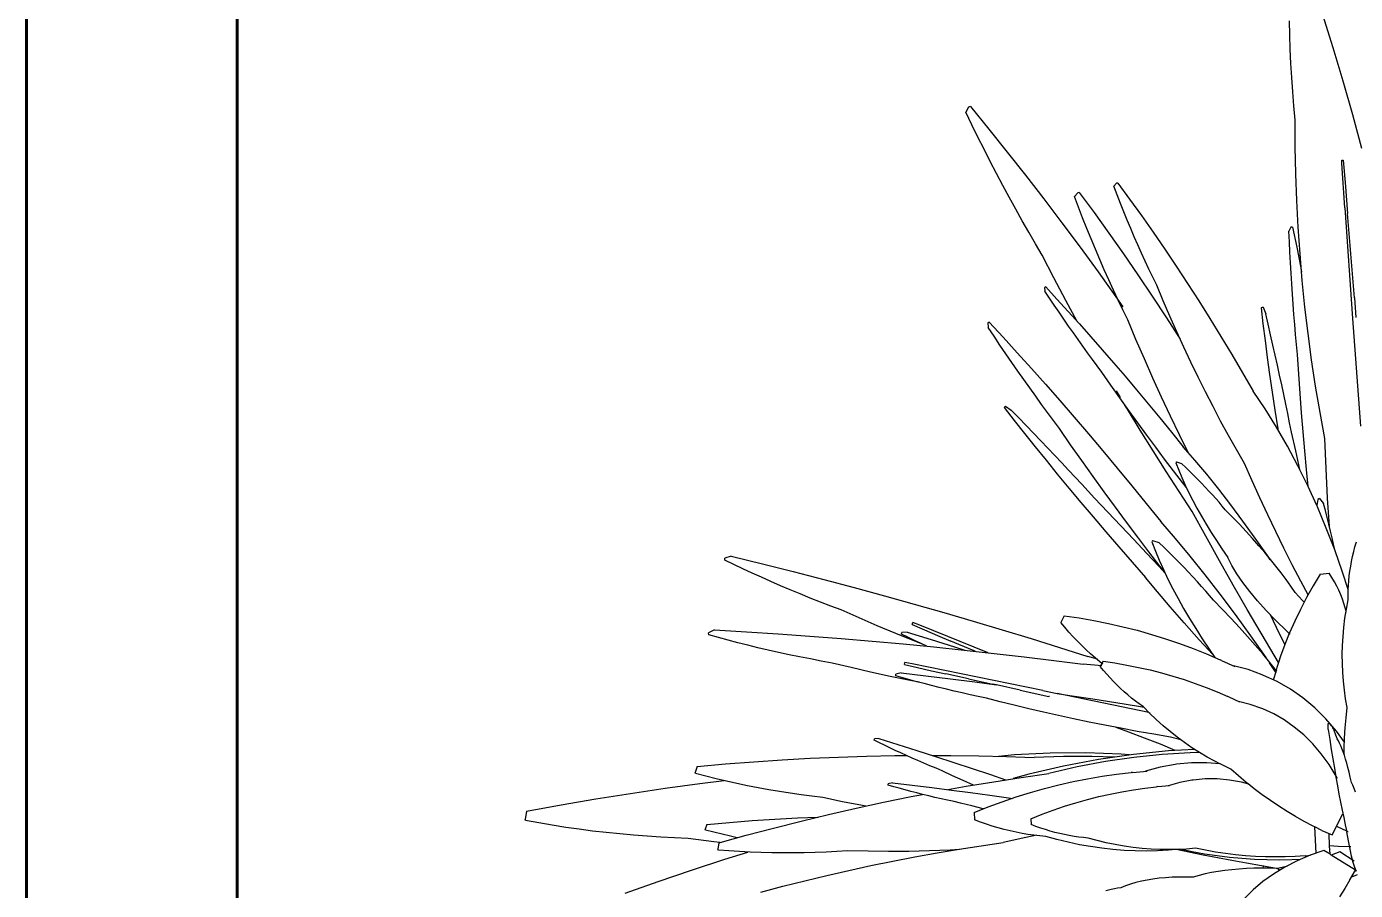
# Model space of a CAD drawing. Header units: metres. Extents: x 244.4 to 340.3, y -4.1 to 64.3.
# Drawn here: x 298.459 to 299.405, y 40.843 to 41.458 of the extents above; entities that cross this region are included whole.
import ezdxf

# ---------------------------------------------------------------- set-up
doc = ezdxf.new("R2010")
doc.units = ezdxf.units.M
doc.layers.add('A-WALL', color=6, linetype='Continuous', lineweight=60)
doc.layers.add('Edges', color=7, linetype='Continuous')

msp = doc.modelspace()

# ---------------------------------------------------------------- linework, layer by layer
at = {"layer": 'A-WALL'}
for p, q in [((298.45857, 31.3523), (298.45857, 64.279)), ((298.60857, 40.38724), (298.60857, 59.97708))]:
    msp.add_line(p, q, dxfattribs=at)
at = {"layer": 'Edges'}
for p, q in [((299.35784, 41.45185), (299.35766, 41.46197)), ((299.38107, 41.46655), (299.38846, 41.44294)), ((299.35815, 41.44173), (299.35784, 41.45185)), ((299.38846, 41.44294), (299.39555, 41.41921)), ((299.35859, 41.43163), (299.35815, 41.44173)), ((299.35916, 41.42155), (299.35859, 41.43163)), ((299.35986, 41.41147), (299.35916, 41.42155)), ((299.39555, 41.41921), (299.40232, 41.39536)), ((299.36069, 41.40142), (299.35986, 41.41147)), ((299.12909, 41.40063), (299.12725, 41.39691)), ((299.13152, 41.38807), (299.12725, 41.39691)), ((299.13039, 41.401), (299.12909, 41.40063)), ((299.13039, 41.401), (299.14355, 41.38494)), ((299.36165, 41.39139), (299.36069, 41.40142)), ((299.40232, 41.39536), (299.40879, 41.37141)), ((299.13584, 41.3793), (299.13152, 41.38807)), ((299.36172, 41.37229), (299.36165, 41.39139)), ((299.14021, 41.37058), (299.13584, 41.3793)), ((299.14355, 41.38494), (299.15667, 41.36863)), ((299.14462, 41.36194), (299.14021, 41.37058)), ((299.15667, 41.36863), (299.16972, 41.35207)), ((299.3621, 41.35322), (299.36172, 41.37229)), ((299.14907, 41.35336), (299.14462, 41.36194)), ((299.39484, 41.36075), (299.39485, 41.36285)), ((299.39702, 41.32884), (299.39484, 41.36075)), ((299.39485, 41.36285), (299.39584, 41.36291)), ((299.39584, 41.36291), (299.39719, 41.34694)), ((299.15357, 41.34485), (299.14907, 41.35336)), ((299.16972, 41.35207), (299.18271, 41.33526)), ((299.36279, 41.33417), (299.3621, 41.35322)), ((299.15811, 41.33641), (299.15357, 41.34485)), ((299.2069, 41.33972), (299.20448, 41.33694)), ((299.20788, 41.33989), (299.2069, 41.33972)), ((299.20788, 41.33989), (299.21848, 41.32551)), ((299.23454, 41.34645), (299.2326, 41.34423)), ((299.2349, 41.33816), (299.2326, 41.34423)), ((299.23532, 41.34659), (299.23454, 41.34645)), ((299.23724, 41.33212), (299.2349, 41.33816)), ((299.23532, 41.34659), (299.24381, 41.33507)), ((299.39719, 41.34694), (299.39899, 41.32492)), ((299.1627, 41.32804), (299.15811, 41.33641)), ((299.18271, 41.33526), (299.19564, 41.31821)), ((299.20735, 41.32936), (299.20448, 41.33694)), ((299.21027, 41.32182), (299.20735, 41.32936)), ((299.23963, 41.32612), (299.23724, 41.33212)), ((299.24381, 41.33507), (299.25222, 41.32339)), ((299.36379, 41.31515), (299.36279, 41.33417)), ((299.39702, 41.32884), (299.40252, 41.25024)), ((299.16732, 41.31974), (299.1627, 41.32804)), ((299.17199, 41.31152), (299.16732, 41.31974)), ((299.21325, 41.31434), (299.21027, 41.32182)), ((299.21848, 41.32551), (299.22898, 41.31093)), ((299.24206, 41.32016), (299.23963, 41.32612)), ((299.24454, 41.31424), (299.24206, 41.32016)), ((299.25222, 41.32339), (299.26056, 41.31156)), ((299.40079, 41.30213), (299.39899, 41.32492)), ((299.17669, 41.30338), (299.17199, 41.31152)), ((299.19564, 41.31821), (299.20849, 41.30093)), ((299.21629, 41.3069), (299.21325, 41.31434)), ((299.22898, 41.31093), (299.23938, 41.29616)), ((299.24706, 41.30836), (299.24454, 41.31424)), ((299.26056, 41.31156), (299.26881, 41.29958)), ((299.35855, 41.31529), (299.35713, 41.31245)), ((299.35748, 41.30486), (299.35713, 41.31245)), ((299.35975, 41.31519), (299.35855, 41.31529)), ((299.35975, 41.31519), (299.36271, 41.30085)), ((299.36509, 41.29618), (299.36379, 41.31515)), ((299.18144, 41.29531), (299.17669, 41.30338)), ((299.20849, 41.30093), (299.22128, 41.2834)), ((299.21938, 41.2995), (299.21629, 41.3069)), ((299.24962, 41.30252), (299.24706, 41.30836)), ((299.25222, 41.29673), (299.24962, 41.30252)), ((299.35785, 41.29731), (299.35748, 41.30486)), ((299.36271, 41.30085), (299.36559, 41.28632)), ((299.40124, 41.29632), (299.40079, 41.30213)), ((299.18983, 41.27913), (299.18144, 41.29531)), ((299.22253, 41.29216), (299.21938, 41.2995)), ((299.22572, 41.28487), (299.22253, 41.29216)), ((299.23938, 41.29616), (299.24968, 41.28119)), ((299.25487, 41.29097), (299.25222, 41.29673)), ((299.25756, 41.28526), (299.25487, 41.29097)), ((299.26881, 41.29958), (299.27698, 41.28744)), ((299.35826, 41.2898), (299.35785, 41.29731)), ((299.3667, 41.27724), (299.36509, 41.29618)), ((299.40379, 41.26501), (299.40124, 41.29632)), ((299.22128, 41.2834), (299.234, 41.26564)), ((299.22898, 41.27764), (299.22572, 41.28487)), ((299.26029, 41.2796), (299.25756, 41.28526)), ((299.27698, 41.28744), (299.28506, 41.27516)), ((299.3587, 41.28235), (299.35826, 41.2898)), ((299.35917, 41.27494), (299.3587, 41.28235)), ((299.36559, 41.28632), (299.3662, 41.28317)), ((299.18403, 41.27263), (299.18317, 41.2722)), ((299.18317, 41.2722), (299.18337, 41.26966)), ((299.18403, 41.27263), (299.19201, 41.26403)), ((299.19832, 41.26312), (299.18983, 41.27913)), ((299.23228, 41.27045), (299.22898, 41.27764)), ((299.24968, 41.28119), (299.25988, 41.26604)), ((299.26306, 41.27398), (299.26029, 41.2796)), ((299.26772, 41.26282), (299.26306, 41.27398)), ((299.28506, 41.27516), (299.29307, 41.26273)), ((299.35967, 41.26759), (299.35917, 41.27494)), ((299.36862, 41.25835), (299.3667, 41.27724)), ((299.18676, 41.2646), (299.18337, 41.26966)), ((299.19016, 41.25959), (299.18676, 41.2646)), ((299.19201, 41.26403), (299.20002, 41.25527)), ((299.20642, 41.24817), (299.19832, 41.26312)), ((299.23564, 41.26333), (299.23228, 41.27045)), ((299.234, 41.26564), (299.23564, 41.26333)), ((299.23565, 41.26329), (299.23564, 41.26333)), ((299.23905, 41.25626), (299.23565, 41.26329)), ((299.23565, 41.26329), (299.23905, 41.25847)), ((299.25988, 41.26604), (299.26998, 41.25071)), ((299.27248, 41.25175), (299.26772, 41.26282)), ((299.29307, 41.26273), (299.30098, 41.25016)), ((299.36019, 41.26029), (299.35967, 41.26759)), ((299.40379, 41.26501), (299.40491, 41.25092)), ((299.19355, 41.25462), (299.19016, 41.25959)), ((299.19694, 41.24969), (299.19355, 41.25462)), ((299.20002, 41.25527), (299.20807, 41.24635)), ((299.24251, 41.24924), (299.23905, 41.25626)), ((299.33878, 41.2582), (299.33732, 41.25773)), ((299.33732, 41.25773), (299.33869, 41.2463)), ((299.33878, 41.2582), (299.34071, 41.25357)), ((299.34244, 41.24608), (299.34071, 41.25357)), ((299.36075, 41.25305), (299.36019, 41.26029)), ((299.36134, 41.24586), (299.36075, 41.25305)), ((299.37084, 41.23952), (299.36862, 41.25835)), ((299.14385, 41.24755), (299.14277, 41.24702)), ((299.14277, 41.24702), (299.14303, 41.24385)), ((299.14726, 41.23753), (299.14303, 41.24385)), ((299.14385, 41.24755), (299.1538, 41.23682)), ((299.20033, 41.24481), (299.19694, 41.24969)), ((299.20373, 41.23998), (299.20033, 41.24481)), ((299.20807, 41.24635), (299.21615, 41.23726)), ((299.24832, 41.23531), (299.24251, 41.24924)), ((299.26998, 41.25071), (299.27973, 41.23557)), ((299.27734, 41.24078), (299.27248, 41.25175)), ((299.30098, 41.25016), (299.30881, 41.23744)), ((299.33869, 41.2463), (299.34018, 41.23458)), ((299.34414, 41.23866), (299.34244, 41.24608)), ((299.36196, 41.23872), (299.36134, 41.24586)), ((299.40252, 41.25024), (299.40809, 41.17362)), ((299.15149, 41.23127), (299.14726, 41.23753)), ((299.1538, 41.23682), (299.16381, 41.22588)), ((299.20712, 41.2352), (299.20373, 41.23998)), ((299.21051, 41.23047), (299.20712, 41.2352)), ((299.21615, 41.23726), (299.22426, 41.22802)), ((299.25427, 41.22149), (299.24832, 41.23531)), ((299.28231, 41.22992), (299.27734, 41.24078)), ((299.30881, 41.23744), (299.31655, 41.22459)), ((299.34018, 41.23458), (299.34177, 41.22257)), ((299.3458, 41.23134), (299.34414, 41.23866)), ((299.36261, 41.23164), (299.36196, 41.23872)), ((299.37337, 41.22074), (299.37084, 41.23952)), ((299.15573, 41.22506), (299.15149, 41.23127)), ((299.15996, 41.21892), (299.15573, 41.22506)), ((299.16381, 41.22588), (299.17385, 41.21474)), ((299.2139, 41.22578), (299.21051, 41.23047)), ((299.21728, 41.22115), (299.2139, 41.22578)), ((299.22426, 41.22802), (299.2324, 41.21862)), ((299.28737, 41.21915), (299.28231, 41.22992)), ((299.31655, 41.22459), (299.3242, 41.2116)), ((299.34743, 41.2241), (299.3458, 41.23134)), ((299.36329, 41.22463), (299.36261, 41.23164)), ((299.36417, 41.21067), (299.36329, 41.22463)), ((299.1642, 41.21282), (299.15996, 41.21892)), ((299.22066, 41.21657), (299.21728, 41.22115)), ((299.22404, 41.21205), (299.22066, 41.21657)), ((299.2324, 41.21862), (299.24057, 41.20906)), ((299.26034, 41.2078), (299.25427, 41.22149)), ((299.29253, 41.2085), (299.28737, 41.21915)), ((299.34177, 41.22257), (299.34346, 41.21029)), ((299.34901, 41.21694), (299.34743, 41.2241)), ((299.35056, 41.20988), (299.34901, 41.21694)), ((299.37621, 41.20203), (299.37337, 41.22074)), ((299.16843, 41.20679), (299.1642, 41.21282)), ((299.17267, 41.20082), (299.16843, 41.20679)), ((299.17385, 41.21474), (299.18394, 41.2034)), ((299.23043, 41.20285), (299.22404, 41.21205)), ((299.24057, 41.20906), (299.24877, 41.19935)), ((299.26653, 41.19423), (299.26034, 41.2078)), ((299.29779, 41.19796), (299.29253, 41.2085)), ((299.3242, 41.2116), (299.33175, 41.19847)), ((299.34346, 41.21029), (299.34527, 41.19772)), ((299.35206, 41.20291), (299.35056, 41.20988)), ((299.36512, 41.19683), (299.36417, 41.21067)), ((299.1769, 41.19492), (299.17267, 41.20082)), ((299.18394, 41.2034), (299.19407, 41.19186)), ((299.23683, 41.19376), (299.23043, 41.20285)), ((299.2373, 41.194), (299.23446, 41.19878)), ((299.24877, 41.19935), (299.257, 41.18948)), ((299.30314, 41.18753), (299.29779, 41.19796)), ((299.34016, 41.18595), (299.33175, 41.19847)), ((299.34527, 41.19772), (299.34718, 41.18488)), ((299.35353, 41.19603), (299.35206, 41.20291)), ((299.36614, 41.18312), (299.36512, 41.19683)), ((299.37935, 41.18338), (299.37621, 41.20203)), ((299.15543, 41.18794), (299.15443, 41.18678)), ((299.15443, 41.18678), (299.16153, 41.17771)), ((299.15543, 41.18794), (299.15948, 41.18498)), ((299.18113, 41.18907), (299.1769, 41.19492)), ((299.18535, 41.18329), (299.18113, 41.18907)), ((299.19407, 41.19186), (299.20423, 41.18012)), ((299.24322, 41.18479), (299.23683, 41.19376)), ((299.24224, 41.18565), (299.24047, 41.18865)), ((299.257, 41.18948), (299.26525, 41.17947)), ((299.27286, 41.18079), (299.26653, 41.19423)), ((299.30859, 41.17721), (299.30314, 41.18753)), ((299.35496, 41.18924), (299.35353, 41.19603)), ((299.35634, 41.18255), (299.35496, 41.18924)), ((299.16485, 41.17947), (299.15948, 41.18498)), ((299.16153, 41.17771), (299.16886, 41.16846)), ((299.17014, 41.17401), (299.16485, 41.17947)), ((299.18958, 41.17757), (299.18535, 41.18329)), ((299.19379, 41.17192), (299.18958, 41.17757)), ((299.20423, 41.18012), (299.21443, 41.16819)), ((299.25131, 41.17071), (299.24224, 41.18565)), ((299.2496, 41.17594), (299.24322, 41.18479)), ((299.26525, 41.17947), (299.27352, 41.16931)), ((299.2793, 41.16749), (299.27286, 41.18079)), ((299.34827, 41.17292), (299.34016, 41.18595)), ((299.34718, 41.18488), (299.3492, 41.17177)), ((299.35769, 41.17595), (299.35634, 41.18255)), ((299.36724, 41.16954), (299.36614, 41.18312)), ((299.38279, 41.16481), (299.37935, 41.18338)), ((299.16886, 41.16846), (299.17644, 41.15901)), ((299.17536, 41.1686), (299.17014, 41.17401)), ((299.1805, 41.16325), (299.17536, 41.1686)), ((299.20177, 41.16044), (299.19379, 41.17192)), ((299.21443, 41.16819), (299.22467, 41.15607)), ((299.25598, 41.16721), (299.2496, 41.17594)), ((299.26045, 41.15597), (299.25131, 41.17071)), ((299.27352, 41.16931), (299.28182, 41.159)), ((299.31412, 41.16702), (299.30859, 41.17721)), ((299.35607, 41.15941), (299.34827, 41.17292)), ((299.3492, 41.17177), (299.3493, 41.17115)), ((299.359, 41.16945), (299.35769, 41.17595)), ((299.36199, 41.15596), (299.359, 41.16945)), ((299.3684, 41.15609), (299.36724, 41.16954)), ((299.17644, 41.15901), (299.18426, 41.14939)), ((299.18556, 41.15795), (299.1805, 41.16325)), ((299.20976, 41.14909), (299.20177, 41.16044)), ((299.26235, 41.1586), (299.25598, 41.16721)), ((299.26871, 41.15012), (299.26235, 41.1586)), ((299.28581, 41.15444), (299.2793, 41.16749)), ((299.29018, 41.14945), (299.28182, 41.159)), ((299.31975, 41.15695), (299.31412, 41.16702)), ((299.36354, 41.14544), (299.35607, 41.15941)), ((299.38363, 41.14354), (299.38279, 41.16481)), ((299.18426, 41.14939), (299.19231, 41.13957)), ((299.19054, 41.15271), (299.18556, 41.15795)), ((299.19544, 41.14753), (299.19054, 41.15271)), ((299.21773, 41.13789), (299.20976, 41.14909)), ((299.22467, 41.15607), (299.23494, 41.14375)), ((299.26969, 41.14141), (299.26045, 41.15597)), ((299.27506, 41.14177), (299.26871, 41.15012)), ((299.29865, 41.13936), (299.29018, 41.14945)), ((299.32547, 41.147), (299.31975, 41.15695)), ((299.36488, 41.14274), (299.36199, 41.15596)), ((299.36964, 41.14278), (299.3684, 41.15609)), ((299.19231, 41.13957), (299.2006, 41.12958)), ((299.20026, 41.1424), (299.19544, 41.14753)), ((299.20499, 41.13734), (299.20026, 41.1424)), ((299.23494, 41.14375), (299.24524, 41.13125)), ((299.279, 41.12707), (299.26969, 41.14141)), ((299.28139, 41.13355), (299.27506, 41.14177)), ((299.27721, 41.14829), (299.27678, 41.14741)), ((299.27678, 41.14741), (299.27877, 41.14225)), ((299.27721, 41.14829), (299.28079, 41.14706)), ((299.27877, 41.14225), (299.28095, 41.13701)), ((299.28378, 41.1442), (299.28079, 41.14706)), ((299.28669, 41.14136), (299.28378, 41.1442)), ((299.28954, 41.13854), (299.28669, 41.14136)), ((299.33093, 41.13477), (299.32547, 41.147)), ((299.37066, 41.13105), (299.36354, 41.14544)), ((299.37084, 41.13066), (299.36964, 41.14278)), ((299.38475, 41.1223), (299.38363, 41.14354)), ((299.20965, 41.13233), (299.20499, 41.13734)), ((299.21422, 41.12738), (299.20965, 41.13233)), ((299.2257, 41.12684), (299.21773, 41.13789)), ((299.24524, 41.13125), (299.25557, 41.11856)), ((299.28095, 41.13701), (299.28333, 41.13168)), ((299.28409, 41.1301), (299.28139, 41.13355)), ((299.28333, 41.13168), (299.28591, 41.12627)), ((299.29232, 41.13574), (299.28954, 41.13854)), ((299.29502, 41.13297), (299.29232, 41.13574)), ((299.29765, 41.13021), (299.29502, 41.13297)), ((299.30021, 41.12748), (299.29765, 41.13021)), ((299.30719, 41.12875), (299.29865, 41.13936)), ((299.33647, 41.12264), (299.33093, 41.13477)), ((299.37084, 41.13066), (299.37066, 41.13105)), ((299.37703, 41.11712), (299.37084, 41.13066)), ((299.2006, 41.12958), (299.20912, 41.11941)), ((299.2187, 41.1225), (299.21422, 41.12738)), ((299.22825, 41.11251), (299.2187, 41.1225)), ((299.23367, 41.11594), (299.2257, 41.12684)), ((299.2884, 41.11292), (299.279, 41.12707)), ((299.28591, 41.12627), (299.28869, 41.12078)), ((299.28869, 41.12078), (299.29166, 41.11522)), ((299.3027, 41.12478), (299.30021, 41.12748)), ((299.30511, 41.1221), (299.3027, 41.12478)), ((299.30745, 41.11944), (299.30511, 41.1221)), ((299.31581, 41.11764), (299.30719, 41.12875)), ((299.34211, 41.1106), (299.33647, 41.12264)), ((299.37782, 41.1215), (299.37703, 41.11712)), ((299.37884, 41.12216), (299.37782, 41.1215)), ((299.37884, 41.12216), (299.38186, 41.11853)), ((299.38609, 41.10214), (299.38475, 41.1223)), ((299.20912, 41.11941), (299.21788, 41.10905)), ((299.23761, 41.10265), (299.22825, 41.11251)), ((299.24162, 41.1052), (299.23367, 41.11594)), ((299.25557, 41.11856), (299.26592, 41.10569)), ((299.29802, 41.09526), (299.2884, 41.11292)), ((299.29166, 41.11522), (299.29484, 41.10957)), ((299.30972, 41.11681), (299.30745, 41.11944)), ((299.3119, 41.1142), (299.30972, 41.11681)), ((299.31701, 41.10897), (299.3119, 41.1142)), ((299.32447, 41.10605), (299.31581, 41.11764)), ((299.37742, 41.11626), (299.37703, 41.11712)), ((299.38381, 41.10111), (299.37742, 41.11626)), ((299.3832, 41.11354), (299.38186, 41.11853)), ((299.38448, 41.10862), (299.3832, 41.11354)), ((299.21788, 41.10905), (299.22686, 41.09853)), ((299.24678, 41.09293), (299.23761, 41.10265)), ((299.24956, 41.09461), (299.24162, 41.1052)), ((299.27637, 41.09377), (299.26592, 41.10569)), ((299.29484, 41.10957), (299.2982, 41.10385)), ((299.2982, 41.10385), (299.30177, 41.09806)), ((299.32195, 41.10379), (299.31701, 41.10897)), ((299.32671, 41.09867), (299.32195, 41.10379)), ((299.33316, 41.09401), (299.32447, 41.10605)), ((299.34785, 41.09865), (299.34211, 41.1106)), ((299.3857, 41.10377), (299.38448, 41.10862)), ((299.38685, 41.09898), (299.3857, 41.10377)), ((299.22686, 41.09853), (299.23608, 41.08782)), ((299.25575, 41.08335), (299.24678, 41.09293)), ((299.25748, 41.08418), (299.24956, 41.09461)), ((299.26017, 41.09232), (299.25964, 41.09123)), ((299.26017, 41.09232), (299.26464, 41.09079)), ((299.28693, 41.08118), (299.27637, 41.09377)), ((299.30773, 41.07775), (299.29802, 41.09526)), ((299.30177, 41.09806), (299.30553, 41.09218)), ((299.30553, 41.09218), (299.30948, 41.08624)), ((299.3313, 41.0936), (299.32671, 41.09867)), ((299.33571, 41.08859), (299.3313, 41.0936)), ((299.34186, 41.08154), (299.33316, 41.09401)), ((299.35367, 41.08681), (299.34785, 41.09865)), ((299.38981, 41.08563), (299.38381, 41.10111)), ((299.38795, 41.09427), (299.38685, 41.09898)), ((299.38898, 41.08963), (299.38795, 41.09427)), ((299.23608, 41.08782), (299.24552, 41.07695)), ((299.26453, 41.07391), (299.25575, 41.08335)), ((299.26539, 41.07392), (299.25748, 41.08418)), ((299.25964, 41.09123), (299.26212, 41.08479)), ((299.26212, 41.08479), (299.26484, 41.07824)), ((299.26837, 41.08722), (299.26464, 41.09079)), ((299.27201, 41.08367), (299.26837, 41.08722)), ((299.27557, 41.08015), (299.27201, 41.08367)), ((299.30948, 41.08624), (299.31363, 41.08022)), ((299.33995, 41.08364), (299.33571, 41.08859)), ((299.34401, 41.07876), (299.33995, 41.08364)), ((299.35957, 41.07507), (299.35367, 41.08681)), ((299.38981, 41.08563), (299.38898, 41.08963)), ((299.39541, 41.06984), (299.38981, 41.08563)), ((299.40251, 41.08087), (299.40331, 41.08435)), ((299.40331, 41.08435), (299.4042, 41.08783)), ((299.4042, 41.08783), (299.40518, 41.09132)), ((298.95563, 41.07833), (298.95571, 41.07977)), ((298.96197, 41.07523), (298.95563, 41.07833)), ((298.96021, 41.0812), (298.95571, 41.07977)), ((298.96021, 41.0812), (298.98237, 41.07574)), ((298.96842, 41.07215), (298.96197, 41.07523)), ((298.98237, 41.07574), (299.00435, 41.07018)), ((299.24552, 41.07695), (299.25519, 41.0659)), ((299.26903, 41.06903), (299.26453, 41.07391)), ((299.26484, 41.07824), (299.26781, 41.07159)), ((299.26876, 41.06961), (299.26539, 41.07392)), ((299.27903, 41.07666), (299.27557, 41.08015)), ((299.28241, 41.07319), (299.27903, 41.07666)), ((299.2976, 41.06793), (299.28693, 41.08118)), ((299.31753, 41.06041), (299.30773, 41.07775)), ((299.31652, 41.07456), (299.31363, 41.08022)), ((299.32009, 41.06862), (299.31652, 41.07456)), ((299.34389, 41.07852), (299.34186, 41.08154)), ((299.34789, 41.07393), (299.34401, 41.07876)), ((299.35158, 41.06917), (299.34789, 41.07393)), ((299.36557, 41.06344), (299.35957, 41.07507)), ((299.40063, 41.07049), (299.40117, 41.07394)), ((299.40117, 41.07394), (299.4018, 41.0774)), ((299.4018, 41.0774), (299.40251, 41.08087)), ((298.97497, 41.0691), (298.96842, 41.07215)), ((298.98162, 41.06607), (298.97497, 41.0691)), ((298.98838, 41.06307), (298.98162, 41.06607)), ((299.00435, 41.07018), (299.02616, 41.06454)), ((299.02616, 41.06454), (299.0478, 41.0588)), ((299.26352, 41.05577), (299.25519, 41.0659)), ((299.26781, 41.07159), (299.27103, 41.06484)), ((299.27103, 41.06484), (299.2745, 41.05799)), ((299.28569, 41.06976), (299.28241, 41.07319)), ((299.28889, 41.06635), (299.28569, 41.06976)), ((299.29199, 41.06297), (299.28889, 41.06635)), ((299.30835, 41.05406), (299.2976, 41.06793)), ((299.32434, 41.06242), (299.32009, 41.06862)), ((299.3551, 41.06448), (299.35158, 41.06917)), ((299.35844, 41.05985), (299.3551, 41.06448)), ((299.37944, 41.0683), (299.37442, 41.05994)), ((299.37944, 41.0683), (299.38593, 41.06897)), ((299.38782, 41.06596), (299.38593, 41.06897)), ((299.38957, 41.06293), (299.38782, 41.06596)), ((299.3994, 41.05751), (299.39541, 41.06984)), ((299.39982, 41.06361), (299.40018, 41.06704)), ((299.40018, 41.06704), (299.40063, 41.07049)), ((298.99524, 41.06009), (298.98838, 41.06307)), ((299.0022, 41.05715), (298.99524, 41.06009)), ((299.00926, 41.05423), (299.0022, 41.05715)), ((299.0478, 41.0588), (299.06924, 41.05297)), ((299.27266, 41.04501), (299.26352, 41.05577)), ((299.2745, 41.05799), (299.27822, 41.05104)), ((299.29501, 41.05962), (299.29199, 41.06297)), ((299.29793, 41.05631), (299.29501, 41.05962)), ((299.30075, 41.05302), (299.29793, 41.05631)), ((299.32742, 41.04323), (299.31753, 41.06041)), ((299.32927, 41.05598), (299.32434, 41.06242)), ((299.33486, 41.04931), (299.32927, 41.05598)), ((299.36159, 41.05529), (299.35844, 41.05985)), ((299.36687, 41.04957), (299.36159, 41.05529)), ((299.3708, 41.05352), (299.36557, 41.06344)), ((299.37442, 41.05994), (299.36972, 41.0516)), ((299.39119, 41.05988), (299.38957, 41.06293)), ((299.39267, 41.05682), (299.39119, 41.05988)), ((299.39402, 41.05373), (299.39267, 41.05682)), ((299.39926, 41.05337), (299.39936, 41.05677)), ((299.39936, 41.05677), (299.3994, 41.05751)), ((299.3994, 41.05751), (299.39954, 41.06019)), ((299.39957, 41.05696), (299.3994, 41.05751)), ((299.39954, 41.06019), (299.39982, 41.06361)), ((299.01642, 41.05133), (299.00926, 41.05423)), ((299.02368, 41.04847), (299.01642, 41.05133)), ((299.03103, 41.04564), (299.02368, 41.04847)), ((299.03848, 41.04283), (299.03103, 41.04564)), ((299.06924, 41.05297), (299.09051, 41.04705)), ((299.09051, 41.04705), (299.11157, 41.04104)), ((299.2826, 41.03364), (299.27266, 41.04501)), ((299.27822, 41.05104), (299.28218, 41.04399)), ((299.30348, 41.04977), (299.30075, 41.05302)), ((299.30986, 41.04324), (299.30348, 41.04977)), ((299.31917, 41.03959), (299.30835, 41.05406)), ((299.34109, 41.04242), (299.33486, 41.04931)), ((299.36972, 41.0516), (299.36536, 41.04326)), ((299.36801, 41.04832), (299.36687, 41.04957)), ((299.39524, 41.05063), (299.39402, 41.05373)), ((299.39632, 41.04751), (299.39524, 41.05063)), ((299.39726, 41.04437), (299.39632, 41.04751)), ((299.39805, 41.04345), (299.39924, 41.04998)), ((299.39924, 41.04998), (299.39926, 41.05337)), ((299.0512, 41.03717), (299.03848, 41.04283)), ((299.06416, 41.03158), (299.0512, 41.03717)), ((299.11157, 41.04104), (299.13245, 41.03494)), ((299.1972, 41.03873), (299.19478, 41.03403)), ((299.1972, 41.03873), (299.2078, 41.03717)), ((299.2078, 41.03717), (299.2183, 41.03535)), ((299.28218, 41.04399), (299.28638, 41.03685)), ((299.28638, 41.03685), (299.29083, 41.02961)), ((299.31602, 41.03677), (299.30986, 41.04324)), ((299.32197, 41.03037), (299.31602, 41.03677)), ((299.33002, 41.02456), (299.31917, 41.03959)), ((299.3374, 41.02623), (299.32742, 41.04323)), ((299.34797, 41.03532), (299.34109, 41.04242)), ((299.34835, 41.03036), (299.34402, 41.0394)), ((299.36536, 41.04326), (299.36134, 41.03494)), ((299.39628, 41.03047), (299.39706, 41.03695)), ((299.39706, 41.03695), (299.39805, 41.04345)), ((299.39784, 41.0421), (299.39726, 41.04437)), ((299.39802, 41.04139), (299.39784, 41.0421)), ((298.94819, 41.02871), (298.94403, 41.02649)), ((298.94421, 41.02506), (298.94403, 41.02649)), ((298.94819, 41.02871), (298.97098, 41.02734)), ((298.97098, 41.02734), (298.9936, 41.02584)), ((299.07736, 41.02604), (299.06416, 41.03158)), ((299.09079, 41.02058), (299.07736, 41.02604)), ((299.08144, 41.02573), (299.08163, 41.02693)), ((299.08554, 41.02713), (299.08163, 41.02693)), ((299.08554, 41.02713), (299.10246, 41.02186)), ((299.08888, 41.03241), (299.08942, 41.03385)), ((299.08888, 41.03241), (299.09767, 41.02866)), ((299.09441, 41.03202), (299.08942, 41.03385)), ((299.14301, 41.01243), (299.09441, 41.03202)), ((299.09767, 41.02866), (299.10691, 41.02474)), ((299.13245, 41.03494), (299.15312, 41.02876)), ((299.15312, 41.02876), (299.1736, 41.02248)), ((299.19765, 41.03054), (299.19478, 41.03403)), ((299.20057, 41.02713), (299.19765, 41.03054)), ((299.20356, 41.02383), (299.20057, 41.02713)), ((299.2183, 41.03535), (299.2287, 41.03328)), ((299.2287, 41.03328), (299.239, 41.03095)), ((299.239, 41.03095), (299.2492, 41.02836)), ((299.2492, 41.02836), (299.25929, 41.02551)), ((299.29332, 41.0217), (299.2826, 41.03364)), ((299.29083, 41.02961), (299.29552, 41.02228)), ((299.3277, 41.02405), (299.32197, 41.03037)), ((299.34745, 41.00939), (299.3374, 41.02623)), ((299.35547, 41.02803), (299.34797, 41.03532)), ((299.3543, 41.01834), (299.34835, 41.03036)), ((299.35747, 41.02619), (299.3543, 41.01834)), ((299.35747, 41.02619), (299.35547, 41.02803)), ((299.35765, 41.02664), (299.35747, 41.02619)), ((299.36134, 41.03494), (299.35765, 41.02664)), ((299.35802, 41.02568), (299.35772, 41.02596)), ((299.39571, 41.02401), (299.39628, 41.03047)), ((298.95101, 41.02316), (298.94421, 41.02506)), ((298.9579, 41.02129), (298.95101, 41.02316)), ((298.9649, 41.01947), (298.9579, 41.02129)), ((298.97199, 41.01769), (298.9649, 41.01947)), ((298.97918, 41.01596), (298.97199, 41.01769)), ((298.9936, 41.02584), (299.01608, 41.02423)), ((299.01608, 41.02423), (299.03839, 41.02249)), ((299.03839, 41.02249), (299.06054, 41.02063)), ((299.06054, 41.02063), (299.08252, 41.01864)), ((299.08599, 41.02345), (299.08144, 41.02573)), ((299.08252, 41.01864), (299.10433, 41.01653)), ((299.09063, 41.02117), (299.08599, 41.02345)), ((299.09536, 41.01889), (299.09063, 41.02117)), ((299.09676, 41.01822), (299.09079, 41.02058)), ((299.09931, 41.01702), (299.09536, 41.01889)), ((299.10246, 41.02186), (299.11922, 41.01657)), ((299.10433, 41.01653), (299.12596, 41.0143)), ((299.10691, 41.02474), (299.11659, 41.02065)), ((299.13194, 41.01422), (299.11659, 41.02065)), ((299.11922, 41.01657), (299.12645, 41.01425)), ((299.1736, 41.02248), (299.19387, 41.01613)), ((299.20659, 41.02061), (299.20356, 41.02383)), ((299.20968, 41.0175), (299.20659, 41.02061)), ((299.21283, 41.01447), (299.20968, 41.0175)), ((299.25929, 41.02551), (299.26928, 41.02241)), ((299.26928, 41.02241), (299.27917, 41.01905)), ((299.27917, 41.01905), (299.28894, 41.01544)), ((299.30307, 41.01107), (299.29332, 41.0217)), ((299.29552, 41.02228), (299.30046, 41.01486)), ((299.33321, 41.0178), (299.3277, 41.02405)), ((299.34088, 41.00899), (299.33002, 41.02456)), ((299.3385, 41.01162), (299.33321, 41.0178)), ((299.3543, 41.01834), (299.35128, 41.01007)), ((299.3952, 41.01117), (299.39535, 41.01757)), ((299.39535, 41.01757), (299.39571, 41.02401)), ((298.98646, 41.01427), (298.97918, 41.01596)), ((298.99384, 41.01263), (298.98646, 41.01427)), ((299.00131, 41.01103), (298.99384, 41.01263)), ((299.00888, 41.00948), (299.00131, 41.01103)), ((299.01653, 41.00798), (299.00888, 41.00948)), ((299.02428, 41.00652), (299.01653, 41.00798)), ((299.12596, 41.0143), (299.14741, 41.01195)), ((299.1338, 41.01344), (299.13194, 41.01422)), ((299.14741, 41.01195), (299.16868, 41.00948)), ((299.16868, 41.00948), (299.18976, 41.00689)), ((299.19387, 41.01613), (299.21392, 41.00969)), ((299.21603, 41.01154), (299.21283, 41.01447)), ((299.22081, 41.00781), (299.21392, 41.00969)), ((299.21928, 41.00871), (299.21603, 41.01154)), ((299.22258, 41.00598), (299.21928, 41.00871)), ((299.28894, 41.01544), (299.2986, 41.01158)), ((299.2986, 41.01158), (299.30447, 41.00904)), ((299.30046, 41.01486), (299.30447, 41.00904)), ((299.30447, 41.00904), (299.30449, 41.00901)), ((299.30449, 41.00901), (299.30815, 41.00746)), ((299.30913, 41.00701), (299.30815, 41.00746)), ((299.34356, 41.00552), (299.3385, 41.01162)), ((299.34175, 41.0077), (299.34088, 41.00899)), ((299.34981, 41.00552), (299.34745, 41.00939)), ((299.35128, 41.01007), (299.34981, 41.00552)), ((299.39526, 41.00479), (299.3952, 41.01117)), ((299.03211, 41.0051), (299.02428, 41.00652)), ((299.04564, 41.00183), (299.03211, 41.0051)), ((299.05939, 40.99867), (299.04564, 41.00183)), ((299.07338, 40.99561), (299.05939, 40.99867)), ((299.08123, 40.99816), (299.07742, 40.99725)), ((299.08123, 40.99816), (299.09882, 40.99603)), ((299.08356, 41.00395), (299.08384, 41.00546)), ((299.08356, 41.00395), (299.09288, 41.00185)), ((299.08907, 41.00457), (299.08384, 41.00546)), ((299.18189, 40.98554), (299.08907, 41.00457)), ((299.09288, 41.00185), (299.10268, 40.99966)), ((299.10268, 40.99966), (299.11294, 40.99739)), ((299.18976, 41.00689), (299.21065, 41.00418)), ((299.22408, 41.00304), (299.21065, 41.00418)), ((299.22404, 41.00484), (299.22258, 41.00598)), ((299.22404, 41.00484), (299.2229, 41.00264)), ((299.2252, 40.99984), (299.2229, 41.00264)), ((299.22484, 41.0064), (299.22404, 41.00484)), ((299.22473, 41.00429), (299.22404, 41.00484)), ((299.22484, 41.0064), (299.23333, 41.00515)), ((299.22754, 40.99711), (299.2252, 40.99984)), ((299.23333, 41.00515), (299.24174, 41.00369)), ((299.24174, 41.00369), (299.25007, 41.00203)), ((299.25007, 41.00203), (299.25832, 41.00016)), ((299.25832, 41.00016), (299.26649, 40.99809)), ((299.26649, 40.99809), (299.27458, 40.99581)), ((299.30913, 41.00701), (299.31857, 41.00264)), ((299.32808, 41.00038), (299.31762, 41.00307)), ((299.33821, 40.99679), (299.32808, 41.00038)), ((299.34815, 40.99823), (299.34342, 41.00523)), ((299.34841, 40.99949), (299.34356, 41.00552)), ((299.34775, 40.99881), (299.34627, 40.99358)), ((299.34807, 40.99991), (299.34775, 40.99881)), ((299.34861, 41.00182), (299.34807, 40.99991)), ((299.34848, 40.9994), (299.34841, 40.99949)), ((299.34981, 41.00552), (299.34861, 41.00182)), ((299.39552, 40.99844), (299.39526, 41.00479)), ((299.39599, 40.99212), (299.39552, 40.99844)), ((299.08758, 40.99266), (299.07338, 40.99561)), ((299.07745, 40.99603), (299.07742, 40.99725)), ((299.08233, 40.99461), (299.07745, 40.99603)), ((299.08731, 40.99321), (299.08233, 40.99461)), ((299.09237, 40.99182), (299.08731, 40.99321)), ((299.09387, 40.99142), (299.08758, 40.99266)), ((299.09752, 40.99044), (299.09237, 40.99182)), ((299.10276, 40.98909), (299.09752, 40.99044)), ((299.09882, 40.99603), (299.11627, 40.99384)), ((299.10809, 40.98775), (299.10276, 40.98909)), ((299.1292, 40.99383), (299.11294, 40.99739)), ((299.11627, 40.99384), (299.13355, 40.9916)), ((299.1292, 40.99383), (299.14646, 40.9901)), ((299.13355, 40.9916), (299.14903, 40.98953)), ((299.14903, 40.98953), (299.14646, 40.9901)), ((299.16582, 40.98582), (299.14903, 40.98953)), ((299.22993, 40.99446), (299.22754, 40.99711)), ((299.23236, 40.99189), (299.22993, 40.99446)), ((299.23484, 40.98939), (299.23236, 40.99189)), ((299.23736, 40.98697), (299.23484, 40.98939)), ((299.27458, 40.99581), (299.28258, 40.99333)), ((299.28258, 40.99333), (299.2905, 40.99064)), ((299.2905, 40.99064), (299.29832, 40.98775)), ((299.33919, 40.99634), (299.33821, 40.99679)), ((299.34893, 40.99186), (299.33919, 40.99634)), ((299.34627, 40.99358), (299.34616, 40.99314)), ((299.35825, 40.98651), (299.34893, 40.99186)), ((299.39667, 40.98584), (299.39599, 40.99212)), ((299.1135, 40.98643), (299.10809, 40.98775)), ((299.11899, 40.98513), (299.1135, 40.98643)), ((299.12457, 40.98385), (299.11899, 40.98513)), ((299.13023, 40.98258), (299.12457, 40.98385)), ((299.13597, 40.98133), (299.13023, 40.98258)), ((299.14179, 40.98011), (299.13597, 40.98133)), ((299.15164, 40.97755), (299.14179, 40.98011)), ((299.16582, 40.98582), (299.18627, 40.98135)), ((299.18189, 40.98554), (299.19214, 40.98343)), ((299.18669, 40.98126), (299.18627, 40.98135)), ((299.19214, 40.98343), (299.20113, 40.9821)), ((299.25752, 40.96985), (299.19214, 40.98343)), ((299.20113, 40.9821), (299.21761, 40.97959)), ((299.21761, 40.97959), (299.23392, 40.97703)), ((299.23992, 40.98462), (299.23736, 40.98697)), ((299.24252, 40.98236), (299.23992, 40.98462)), ((299.24517, 40.98017), (299.24252, 40.98236)), ((299.24786, 40.97805), (299.24517, 40.98017)), ((299.29832, 40.98775), (299.30606, 40.98465)), ((299.30606, 40.98465), (299.31371, 40.98135)), ((299.3145, 40.98099), (299.31371, 40.98135)), ((299.3145, 40.98099), (299.32206, 40.97749)), ((299.36714, 40.98028), (299.35825, 40.98651)), ((299.37558, 40.9732), (299.36714, 40.98028)), ((299.39756, 40.97959), (299.39667, 40.98584)), ((299.39866, 40.97338), (299.39756, 40.97959)), ((299.1617, 40.97504), (299.15164, 40.97755)), ((299.17197, 40.97256), (299.1617, 40.97504)), ((299.18243, 40.97013), (299.17197, 40.97256)), ((299.19308, 40.96775), (299.18243, 40.97013)), ((299.23392, 40.97703), (299.25005, 40.97441)), ((299.25059, 40.97602), (299.24786, 40.97805)), ((299.25005, 40.97441), (299.25411, 40.97374)), ((299.25336, 40.97407), (299.25059, 40.97602)), ((299.2536, 40.97382), (299.25336, 40.97407)), ((299.25802, 40.96935), (299.2536, 40.97382)), ((299.25752, 40.96985), (299.25807, 40.96974)), ((299.26278, 40.96481), (299.25802, 40.96935)), ((299.32968, 40.97569), (299.3213, 40.97784)), ((299.33779, 40.97281), (299.32968, 40.97569)), ((299.33858, 40.97245), (299.33779, 40.97281)), ((299.34637, 40.96886), (299.33858, 40.97245)), ((299.38356, 40.96529), (299.37558, 40.9732)), ((299.39784, 40.96614), (299.39866, 40.97338)), ((299.20393, 40.96541), (299.19308, 40.96775)), ((299.21497, 40.96311), (299.20393, 40.96541)), ((299.2262, 40.96086), (299.21497, 40.96311)), ((299.2376, 40.95866), (299.2262, 40.96086)), ((299.26765, 40.96045), (299.26278, 40.96481)), ((299.27261, 40.95628), (299.26765, 40.96045)), ((299.35384, 40.96457), (299.34637, 40.96886)), ((299.36096, 40.95958), (299.35384, 40.96457)), ((299.39105, 40.95655), (299.38356, 40.96529)), ((299.38515, 40.96203), (299.38615, 40.96204)), ((299.38515, 40.95788), (299.38515, 40.96203)), ((299.38659, 40.96163), (299.38615, 40.96204)), ((299.38704, 40.96112), (299.38659, 40.96163)), ((299.38749, 40.96052), (299.38704, 40.96112)), ((299.38794, 40.95984), (299.38749, 40.96052)), ((299.38839, 40.95907), (299.38794, 40.95984)), ((299.39721, 40.95893), (299.39784, 40.96614)), ((299.06198, 40.95024), (299.06213, 40.9512)), ((299.06527, 40.95136), (299.06213, 40.9512)), ((299.06527, 40.95136), (299.07882, 40.94714)), ((299.24322, 40.95584), (299.2341, 40.95933)), ((299.24919, 40.9565), (299.2376, 40.95866)), ((299.25441, 40.95164), (299.24322, 40.95584)), ((299.26096, 40.95439), (299.24919, 40.9565)), ((299.26579, 40.94746), (299.25441, 40.95164)), ((299.2729, 40.95233), (299.26096, 40.95439)), ((299.27767, 40.95229), (299.27261, 40.95628)), ((299.28034, 40.95055), (299.2729, 40.95233)), ((299.28283, 40.94849), (299.27767, 40.95229)), ((299.36772, 40.95391), (299.36096, 40.95958)), ((299.37411, 40.94757), (299.36772, 40.95391)), ((299.38515, 40.95788), (299.38623, 40.95068)), ((299.38623, 40.95068), (299.38732, 40.94369)), ((299.38884, 40.95821), (299.38839, 40.95907)), ((299.38929, 40.95726), (299.38884, 40.95821)), ((299.38974, 40.95622), (299.38929, 40.95726)), ((299.39019, 40.9551), (299.38974, 40.95622)), ((299.39064, 40.95389), (299.39019, 40.9551)), ((299.39109, 40.95259), (299.39064, 40.95389)), ((299.39667, 40.94887), (299.39105, 40.95655)), ((299.39155, 40.9512), (299.39109, 40.95259)), ((299.39239, 40.94977), (299.39155, 40.9512)), ((299.39652, 40.94457), (299.39677, 40.95174)), ((299.39677, 40.95174), (299.39721, 40.95893)), ((299.06562, 40.94841), (299.06198, 40.95024)), ((299.06934, 40.94658), (299.06562, 40.94841)), ((299.07313, 40.94475), (299.06934, 40.94658)), ((299.07699, 40.94293), (299.07313, 40.94475)), ((299.08092, 40.9411), (299.07699, 40.94293)), ((299.07882, 40.94714), (299.09224, 40.9429)), ((299.0849, 40.93929), (299.08092, 40.9411)), ((299.09224, 40.9429), (299.10554, 40.93863)), ((299.18722, 40.94096), (299.1618, 40.93972)), ((299.21252, 40.94112), (299.18722, 40.94096)), ((299.23767, 40.94018), (299.21252, 40.94112)), ((299.27144, 40.94262), (299.24656, 40.9401)), ((299.27613, 40.94289), (299.26579, 40.94746)), ((299.28695, 40.94128), (299.26694, 40.93999)), ((299.28997, 40.94367), (299.27144, 40.94262)), ((299.28809, 40.94488), (299.28283, 40.94849)), ((299.29344, 40.94145), (299.28695, 40.94128)), ((299.29344, 40.94145), (299.28809, 40.94488)), ((299.29018, 40.94369), (299.28997, 40.94367)), ((299.29349, 40.94143), (299.29344, 40.94145)), ((299.2937, 40.94143), (299.29349, 40.94143)), ((299.29889, 40.93822), (299.29349, 40.94143)), ((299.38011, 40.94057), (299.37411, 40.94757)), ((299.38732, 40.94369), (299.38842, 40.9369)), ((299.39324, 40.94812), (299.39239, 40.94977)), ((299.39409, 40.94626), (299.39324, 40.94812)), ((299.39494, 40.94419), (299.39409, 40.94626)), ((299.39579, 40.94192), (299.39494, 40.94419)), ((299.39664, 40.93943), (299.39579, 40.94192)), ((299.39649, 40.93988), (299.39652, 40.94457)), ((299.39685, 40.94862), (299.39667, 40.94887)), ((298.93593, 40.93158), (298.9344, 40.92723)), ((298.93593, 40.93158), (298.95609, 40.93336)), ((298.95609, 40.93336), (298.97624, 40.93491)), ((298.97624, 40.93491), (298.99637, 40.93623)), ((298.99637, 40.93623), (299.01647, 40.93732)), ((299.01647, 40.93732), (299.03654, 40.93818)), ((299.03654, 40.93818), (299.05658, 40.93882)), ((299.05658, 40.93882), (299.07658, 40.93922)), ((299.07658, 40.93922), (299.0849, 40.93929)), ((299.08899, 40.93746), (299.0849, 40.93929)), ((299.09313, 40.93564), (299.08899, 40.93746)), ((299.09734, 40.93382), (299.09313, 40.93564)), ((299.10161, 40.932), (299.09734, 40.93382)), ((299.10596, 40.93019), (299.10161, 40.932)), ((299.10324, 40.93937), (299.11647, 40.93933)), ((299.10554, 40.93863), (299.11871, 40.93435)), ((299.11647, 40.93933), (299.13634, 40.93904)), ((299.11871, 40.93435), (299.13174, 40.93004)), ((299.13634, 40.93904), (299.15616, 40.93853)), ((299.1618, 40.93972), (299.15033, 40.93868)), ((299.15616, 40.93853), (299.17593, 40.93778)), ((299.19679, 40.93175), (299.17202, 40.92595)), ((299.19661, 40.93864), (299.17593, 40.93778)), ((299.21716, 40.9387), (299.19661, 40.93864)), ((299.22166, 40.93647), (299.19679, 40.93175)), ((299.22665, 40.93493), (299.20645, 40.93117)), ((299.23295, 40.93812), (299.21716, 40.9387)), ((299.24656, 40.9401), (299.22166, 40.93647)), ((299.24683, 40.93788), (299.22665, 40.93493)), ((299.24377, 40.93969), (299.23767, 40.94018)), ((299.26694, 40.93999), (299.24683, 40.93788)), ((299.27616, 40.93301), (299.26559, 40.93106)), ((299.27723, 40.93312), (299.27616, 40.93301)), ((299.28791, 40.93411), (299.27723, 40.93312)), ((299.29866, 40.93413), (299.28791, 40.93411)), ((299.30811, 40.9333), (299.29866, 40.93413)), ((299.30443, 40.93517), (299.29889, 40.93822)), ((299.30811, 40.9333), (299.30443, 40.93517)), ((299.30821, 40.93329), (299.30811, 40.9333)), ((299.31005, 40.93232), (299.30821, 40.93329)), ((299.31577, 40.92965), (299.31005, 40.93232)), ((299.38571, 40.93293), (299.38011, 40.94057)), ((299.3909, 40.92465), (299.38571, 40.93293)), ((299.38842, 40.9369), (299.38951, 40.93032)), ((299.39749, 40.93674), (299.39664, 40.93943)), ((299.39834, 40.93385), (299.39749, 40.93674)), ((299.39919, 40.93075), (299.39834, 40.93385)), ((298.93469, 40.92653), (298.9344, 40.92723)), ((298.94202, 40.92461), (298.93469, 40.92653)), ((298.94939, 40.92278), (298.94202, 40.92461)), ((298.95681, 40.92104), (298.94939, 40.92278)), ((299.11036, 40.92838), (299.10596, 40.93019)), ((299.11776, 40.92494), (299.11036, 40.92838)), ((299.12532, 40.92151), (299.11776, 40.92494)), ((299.13174, 40.93004), (299.14464, 40.92572)), ((299.14464, 40.92572), (299.15554, 40.92201)), ((299.14709, 40.92068), (299.16668, 40.92375)), ((299.17202, 40.92595), (299.16092, 40.92285)), ((299.16668, 40.92375), (299.18626, 40.92659)), ((299.20645, 40.93117), (299.18626, 40.92659)), ((299.20366, 40.92074), (299.2139, 40.92277)), ((299.2139, 40.92277), (299.22416, 40.92453)), ((299.22416, 40.92453), (299.23446, 40.92601)), ((299.23446, 40.92601), (299.24479, 40.92722)), ((299.24587, 40.92732), (299.24479, 40.92722)), ((299.24587, 40.92732), (299.25623, 40.92826)), ((299.26559, 40.93106), (299.25519, 40.92816)), ((299.2975, 40.9226), (299.28895, 40.9218)), ((299.30611, 40.92261), (299.2975, 40.9226)), ((299.31477, 40.92186), (299.30611, 40.92261)), ((299.32123, 40.92483), (299.31577, 40.92965)), ((299.32678, 40.92017), (299.32123, 40.92483)), ((299.38951, 40.93032), (299.39062, 40.92394)), ((299.39062, 40.92394), (299.39172, 40.91776)), ((299.39178, 40.92301), (299.3909, 40.92465)), ((299.40004, 40.92744), (299.39919, 40.93075)), ((299.40088, 40.92393), (299.40004, 40.92744)), ((299.40173, 40.92022), (299.40088, 40.92393)), ((298.88852, 40.91236), (298.91323, 40.91599)), ((298.91323, 40.91599), (298.93795, 40.91933)), ((298.93795, 40.91933), (298.95515, 40.92143)), ((298.96427, 40.91939), (298.95681, 40.92104)), ((298.97177, 40.91783), (298.96427, 40.91939)), ((298.97931, 40.91635), (298.97177, 40.91783)), ((298.98689, 40.91497), (298.97931, 40.91635)), ((298.99451, 40.91368), (298.98689, 40.91497)), ((299.00217, 40.91248), (298.99451, 40.91368)), ((299.00986, 40.91137), (299.00217, 40.91248)), ((299.07497, 40.91997), (299.07191, 40.91924)), ((299.07194, 40.91827), (299.07191, 40.91924)), ((299.07585, 40.91713), (299.07194, 40.91827)), ((299.07497, 40.91997), (299.08906, 40.91826)), ((299.07983, 40.916), (299.07585, 40.91713)), ((299.08389, 40.91489), (299.07983, 40.916)), ((299.08802, 40.91379), (299.08389, 40.91489)), ((299.09221, 40.9127), (299.08802, 40.91379)), ((299.08906, 40.91826), (299.10303, 40.91651)), ((299.09645, 40.91164), (299.09221, 40.9127)), ((299.10303, 40.91651), (299.11688, 40.91472)), ((299.11448, 40.91503), (299.1275, 40.91738)), ((299.11688, 40.91472), (299.1306, 40.91288)), ((299.13266, 40.91825), (299.12532, 40.92151)), ((299.1275, 40.91738), (299.14709, 40.92068)), ((299.1306, 40.91288), (299.1442, 40.911)), ((299.16308, 40.90986), (299.17316, 40.91299)), ((299.17316, 40.91299), (299.18329, 40.91585)), ((299.18329, 40.91585), (299.19346, 40.91843)), ((299.19346, 40.91843), (299.20366, 40.92074)), ((299.23001, 40.91189), (299.23821, 40.91352)), ((299.23821, 40.91352), (299.24644, 40.91493)), ((299.24644, 40.91493), (299.25469, 40.91611)), ((299.25469, 40.91611), (299.26296, 40.91708)), ((299.26382, 40.91716), (299.26296, 40.91708)), ((299.26382, 40.91716), (299.27212, 40.91791)), ((299.27962, 40.92016), (299.27129, 40.91783)), ((299.28809, 40.92172), (299.27962, 40.92016)), ((299.28895, 40.9218), (299.28809, 40.92172)), ((299.32346, 40.92033), (299.31477, 40.92186)), ((299.32864, 40.91896), (299.32346, 40.92033)), ((299.32814, 40.91909), (299.32678, 40.92017)), ((299.33242, 40.91569), (299.32814, 40.91909)), ((299.33815, 40.91138), (299.33242, 40.91569)), ((299.39172, 40.91776), (299.39282, 40.9118)), ((299.40268, 40.9181), (299.40173, 40.92022)), ((299.40363, 40.91578), (299.40268, 40.9181)), ((299.40458, 40.91327), (299.40363, 40.91578)), ((298.81449, 40.89961), (298.83914, 40.90416)), ((298.83914, 40.90416), (298.86382, 40.90841)), ((298.86382, 40.90841), (298.88852, 40.91236)), ((299.01758, 40.91035), (299.00986, 40.91137)), ((299.02534, 40.90942), (299.01758, 40.91035)), ((299.03947, 40.90646), (299.02534, 40.90942)), ((299.05369, 40.90372), (299.03947, 40.90646)), ((299.04909, 40.90182), (299.06869, 40.90606)), ((299.05599, 40.90331), (299.05369, 40.90372)), ((299.06869, 40.90606), (299.08829, 40.91007)), ((299.08829, 40.91007), (299.09645, 40.91164)), ((299.10081, 40.91058), (299.09645, 40.91164)), ((299.10521, 40.90953), (299.10081, 40.91058)), ((299.10968, 40.90851), (299.10521, 40.90953)), ((299.11421, 40.90749), (299.10968, 40.90851)), ((299.11881, 40.90649), (299.11421, 40.90749)), ((299.12347, 40.90551), (299.11881, 40.90649)), ((299.13137, 40.90346), (299.12347, 40.90551)), ((299.13942, 40.90145), (299.13137, 40.90346)), ((299.14303, 40.90277), (299.15303, 40.90645)), ((299.1442, 40.911), (299.15767, 40.90908)), ((299.15303, 40.90645), (299.16308, 40.90986)), ((299.15767, 40.90908), (299.16037, 40.90868)), ((299.18946, 40.90044), (299.19751, 40.90317)), ((299.19751, 40.90317), (299.20559, 40.90568)), ((299.20559, 40.90568), (299.2137, 40.90797)), ((299.2137, 40.90797), (299.22184, 40.91004)), ((299.22184, 40.91004), (299.23001, 40.91189)), ((299.34397, 40.90723), (299.33815, 40.91138)), ((299.34988, 40.90327), (299.34397, 40.90723)), ((299.35587, 40.89947), (299.34988, 40.90327)), ((299.39282, 40.9118), (299.39393, 40.90604)), ((299.39393, 40.90604), (299.39504, 40.90049)), ((298.81449, 40.89961), (298.81345, 40.89369)), ((298.81384, 40.89305), (298.81345, 40.89369)), ((298.97515, 40.89299), (298.99127, 40.89404)), ((298.99127, 40.89404), (299.00737, 40.89492)), ((299.00737, 40.89492), (299.022, 40.89555)), ((299.00993, 40.89265), (299.02951, 40.89735)), ((299.02951, 40.89735), (299.04909, 40.90182)), ((299.13307, 40.89883), (299.14303, 40.90277)), ((299.13307, 40.89883), (299.13333, 40.89355)), ((299.13756, 40.89196), (299.13333, 40.89355)), ((299.14009, 40.90129), (299.13942, 40.90145)), ((299.17347, 40.89434), (299.18145, 40.8975)), ((299.17347, 40.89434), (299.17368, 40.89011)), ((299.18145, 40.8975), (299.18946, 40.90044)), ((299.36195, 40.89585), (299.35587, 40.89947)), ((299.36812, 40.8924), (299.36195, 40.89585)), ((299.3879, 40.88276), (299.39562, 40.89775)), ((299.39504, 40.90049), (299.39616, 40.89515)), ((299.39616, 40.89515), (299.39727, 40.89002)), ((298.8233, 40.89131), (298.81384, 40.89305)), ((298.8328, 40.8897), (298.8233, 40.89131)), ((298.84234, 40.8882), (298.8328, 40.8897)), ((298.85192, 40.88683), (298.84234, 40.8882)), ((298.86153, 40.88559), (298.85192, 40.88683)), ((298.87117, 40.88447), (298.86153, 40.88559)), ((298.88084, 40.88347), (298.87117, 40.88447)), ((298.94286, 40.89032), (298.94163, 40.88683)), ((298.94187, 40.88627), (298.94163, 40.88683)), ((298.94774, 40.88474), (298.94187, 40.88627)), ((298.94286, 40.89032), (298.95901, 40.89174)), ((298.95364, 40.88327), (298.94774, 40.88474)), ((298.95901, 40.89174), (298.97515, 40.89299)), ((298.97084, 40.88255), (298.99038, 40.88772)), ((298.99038, 40.88772), (299.00993, 40.89265)), ((299.14179, 40.89047), (299.13756, 40.89196)), ((299.14603, 40.8891), (299.14179, 40.89047)), ((299.15026, 40.88784), (299.14603, 40.8891)), ((299.1545, 40.88668), (299.15026, 40.88784)), ((299.15874, 40.88564), (299.1545, 40.88668)), ((299.16297, 40.8847), (299.15874, 40.88564)), ((299.1672, 40.88387), (299.16297, 40.8847)), ((299.17707, 40.88883), (299.17368, 40.89011)), ((299.18046, 40.88765), (299.17707, 40.88883)), ((299.18385, 40.88655), (299.18046, 40.88765)), ((299.18724, 40.88553), (299.18385, 40.88655)), ((299.19064, 40.88461), (299.18724, 40.88553)), ((299.19403, 40.88377), (299.19064, 40.88461)), ((299.37437, 40.88913), (299.36812, 40.8924)), ((299.37555, 40.88858), (299.37437, 40.88913)), ((299.3807, 40.88604), (299.37555, 40.88858)), ((299.37646, 40.86979), (299.37555, 40.88858)), ((299.3807, 40.88604), (299.3879, 40.88276)), ((299.39178, 40.88847), (299.39103, 40.88884)), ((299.3983, 40.8855), (299.39178, 40.88847)), ((299.39727, 40.89002), (299.39839, 40.8851)), ((299.39952, 40.87855), (299.39839, 40.8851)), ((299.39941, 40.885), (299.39916, 40.88511)), ((298.89054, 40.88259), (298.88084, 40.88347)), ((298.90027, 40.88184), (298.89054, 40.88259)), ((298.91003, 40.88121), (298.90027, 40.88184)), ((298.9198, 40.8807), (298.91003, 40.88121)), ((298.92961, 40.88032), (298.9198, 40.8807)), ((298.94771, 40.87796), (298.92961, 40.88032)), ((298.9523, 40.87743), (298.94771, 40.87796)), ((298.95132, 40.87716), (298.9506, 40.87261)), ((298.95132, 40.87716), (298.9523, 40.87743)), ((298.9523, 40.87743), (298.97084, 40.88255)), ((298.95958, 40.88188), (298.95364, 40.88327)), ((298.96447, 40.88079), (298.95958, 40.88188)), ((299.1224, 40.87269), (299.13809, 40.87515)), ((299.13809, 40.87515), (299.15378, 40.87742)), ((299.16995, 40.88109), (299.15378, 40.87742)), ((299.17143, 40.88316), (299.1672, 40.88387)), ((299.17773, 40.88254), (299.16995, 40.88109)), ((299.17566, 40.88255), (299.17143, 40.88316)), ((299.17988, 40.88206), (299.17566, 40.88255)), ((299.18409, 40.88167), (299.17988, 40.88206)), ((299.19208, 40.87948), (299.18409, 40.88167)), ((299.20006, 40.87754), (299.19208, 40.87948)), ((299.19742, 40.88302), (299.19403, 40.88377)), ((299.20081, 40.88236), (299.19742, 40.88302)), ((299.20803, 40.87587), (299.20006, 40.87754)), ((299.2042, 40.88179), (299.20081, 40.88236)), ((299.20758, 40.8813), (299.2042, 40.88179)), ((299.21096, 40.88091), (299.20758, 40.8813)), ((299.21601, 40.87446), (299.20803, 40.87587)), ((299.21434, 40.8806), (299.21096, 40.88091)), ((299.22074, 40.87884), (299.21434, 40.8806)), ((299.22713, 40.87729), (299.22074, 40.87884)), ((299.23352, 40.87595), (299.22713, 40.87729)), ((299.2399, 40.87482), (299.23352, 40.87595)), ((299.24628, 40.8739), (299.2399, 40.87482)), ((299.38615, 40.87516), (299.38574, 40.88375)), ((299.39214, 40.87463), (299.38615, 40.87516)), ((299.38644, 40.86905), (299.38615, 40.87516)), ((299.4009, 40.8744), (299.39214, 40.87463)), ((299.40067, 40.87272), (299.39952, 40.87855)), ((298.93181, 40.85774), (298.95552, 40.86548)), ((298.95102, 40.87197), (298.9506, 40.87261)), ((298.95857, 40.87141), (298.95102, 40.87197)), ((298.95552, 40.86548), (298.97206, 40.87065)), ((298.96615, 40.87094), (298.95857, 40.87141)), ((298.97376, 40.87057), (298.96615, 40.87094)), ((298.9814, 40.87029), (298.97376, 40.87057)), ((298.98906, 40.87011), (298.9814, 40.87029)), ((298.99674, 40.87002), (298.98906, 40.87011)), ((299.00445, 40.87003), (298.99674, 40.87002)), ((299.01217, 40.87013), (299.00445, 40.87003)), ((299.01992, 40.87034), (299.01217, 40.87013)), ((299.02769, 40.87063), (299.01992, 40.87034)), ((299.03547, 40.87102), (299.02769, 40.87063)), ((299.04327, 40.87151), (299.03547, 40.87102)), ((299.0577, 40.87115), (299.04327, 40.87151)), ((299.07218, 40.87102), (299.0577, 40.87115)), ((299.08672, 40.87112), (299.07218, 40.87102)), ((299.0753, 40.86419), (299.091, 40.86721)), ((299.10131, 40.87144), (299.08672, 40.87112)), ((299.091, 40.86721), (299.10671, 40.87005)), ((299.11594, 40.87199), (299.10131, 40.87144)), ((299.10671, 40.87005), (299.1224, 40.87269)), ((299.12263, 40.87234), (299.11594, 40.87199)), ((299.22397, 40.87331), (299.21601, 40.87446)), ((299.23192, 40.87242), (299.22397, 40.87331)), ((299.23986, 40.8718), (299.23192, 40.87242)), ((299.24779, 40.87143), (299.23986, 40.8718)), ((299.25265, 40.87319), (299.24628, 40.8739)), ((299.25569, 40.87133), (299.24779, 40.87143)), ((299.25901, 40.87269), (299.25265, 40.87319)), ((299.26358, 40.8715), (299.25569, 40.87133)), ((299.26536, 40.87239), (299.25901, 40.87269)), ((299.27145, 40.87192), (299.26358, 40.8715)), ((299.27169, 40.87232), (299.26536, 40.87239)), ((299.2768, 40.8724), (299.27145, 40.87192)), ((299.2768, 40.8724), (299.27169, 40.87232)), ((299.27684, 40.8724), (299.2768, 40.8724)), ((299.27818, 40.87252), (299.27684, 40.8724)), ((299.28597, 40.87052), (299.27684, 40.8724)), ((299.27801, 40.87245), (299.2772, 40.87243)), ((299.27953, 40.87256), (299.27801, 40.87245)), ((299.2882, 40.8708), (299.27953, 40.87256)), ((299.28431, 40.87279), (299.27967, 40.87254)), ((299.2906, 40.87334), (299.28431, 40.87279)), ((299.29604, 40.86851), (299.28597, 40.87052)), ((299.29711, 40.86923), (299.2882, 40.8708)), ((299.29773, 40.87189), (299.2906, 40.87334)), ((299.30624, 40.86654), (299.29604, 40.86851)), ((299.30601, 40.86791), (299.29711, 40.86923)), ((299.30487, 40.87063), (299.29773, 40.87189)), ((299.31199, 40.86957), (299.30487, 40.87063)), ((299.31489, 40.86682), (299.30601, 40.86791)), ((299.31658, 40.8646), (299.30624, 40.86654)), ((299.31911, 40.8687), (299.31199, 40.86957)), ((299.32377, 40.86598), (299.31489, 40.86682)), ((299.32622, 40.86802), (299.31911, 40.8687)), ((299.33264, 40.86537), (299.32377, 40.86598)), ((299.33333, 40.86754), (299.32622, 40.86802)), ((299.34149, 40.86501), (299.33264, 40.86537)), ((299.34042, 40.86725), (299.33333, 40.86754)), ((299.34749, 40.86716), (299.34042, 40.86725)), ((299.35456, 40.86725), (299.34749, 40.86716)), ((299.3616, 40.86755), (299.35456, 40.86725)), ((299.3652, 40.86527), (299.35914, 40.86502)), ((299.36863, 40.86803), (299.3616, 40.86755)), ((299.37227, 40.8683), (299.363, 40.86432)), ((299.36863, 40.86803), (299.3726, 40.86842)), ((299.38209, 40.87179), (299.37227, 40.8683)), ((299.38644, 40.86905), (299.38209, 40.87179)), ((299.38734, 40.86848), (299.38644, 40.86905)), ((299.39351, 40.87068), (299.38734, 40.86848)), ((299.40446, 40.85768), (299.38734, 40.86848)), ((299.40372, 40.86425), (299.39351, 40.87068)), ((299.40182, 40.86764), (299.40067, 40.87272)), ((299.40133, 40.87443), (299.4009, 40.8744)), ((299.40297, 40.86329), (299.40182, 40.86764)), ((298.90816, 40.8497), (298.93181, 40.85774)), ((299.02821, 40.854), (299.0439, 40.85758)), ((299.0439, 40.85758), (299.0596, 40.86098)), ((299.0596, 40.86098), (299.0753, 40.86419)), ((299.30212, 40.85597), (299.2976, 40.85502)), ((299.30679, 40.85679), (299.30212, 40.85597)), ((299.3116, 40.8575), (299.30679, 40.85679)), ((299.31655, 40.85807), (299.3116, 40.8575)), ((299.32164, 40.85853), (299.31655, 40.85807)), ((299.32705, 40.8627), (299.31658, 40.8646)), ((299.32688, 40.85886), (299.32164, 40.85853)), ((299.33225, 40.85906), (299.32688, 40.85886)), ((299.33765, 40.86083), (299.32705, 40.8627)), ((299.33776, 40.85915), (299.33225, 40.85906)), ((299.34837, 40.859), (299.33765, 40.86083)), ((299.34341, 40.8591), (299.33776, 40.85915)), ((299.33894, 40.85914), (299.33915, 40.8605)), ((299.33915, 40.8605), (299.33917, 40.86057)), ((299.33925, 40.86056), (299.33915, 40.8605)), ((299.35032, 40.86489), (299.34149, 40.86501)), ((299.34837, 40.859), (299.34341, 40.8591)), ((299.3543, 40.85987), (299.34619, 40.85496)), ((299.34837, 40.859), (299.35625, 40.86087)), ((299.3492, 40.85894), (299.34837, 40.859)), ((299.3492, 40.85894), (299.35066, 40.85767)), ((299.35914, 40.86502), (299.35032, 40.86489)), ((299.363, 40.86432), (299.3543, 40.85987)), ((299.40057, 40.8508), (299.40446, 40.85768)), ((299.40413, 40.85971), (299.40297, 40.86329)), ((299.40529, 40.85688), (299.40413, 40.85971)), ((298.88459, 40.84136), (298.90816, 40.8497)), ((298.98122, 40.84215), (298.99687, 40.84628)), ((298.99687, 40.84628), (299.01254, 40.85024)), ((299.01254, 40.85024), (299.02821, 40.854)), ((299.24086, 40.84658), (299.23743, 40.84522)), ((299.24446, 40.84781), (299.24086, 40.84658)), ((299.24821, 40.84891), (299.24446, 40.84781)), ((299.25212, 40.84988), (299.24821, 40.84891)), ((299.25619, 40.85071), (299.25212, 40.84988)), ((299.26042, 40.8514), (299.25619, 40.85071)), ((299.2648, 40.85196), (299.26042, 40.8514)), ((299.26934, 40.85239), (299.2648, 40.85196)), ((299.27403, 40.85268), (299.26934, 40.85239)), ((299.27887, 40.85284), (299.27403, 40.85268)), ((299.28386, 40.85286), (299.27887, 40.85284)), ((299.289, 40.85275), (299.28386, 40.85286)), ((299.29323, 40.85394), (299.289, 40.85275)), ((299.2976, 40.85502), (299.29323, 40.85394)), ((299.3387, 40.84959), (299.33182, 40.84378)), ((299.34619, 40.85496), (299.3387, 40.84959)), ((299.40057, 40.8508), (299.39694, 40.84476)), ((299.40571, 40.85439), (299.40164, 40.85268)), ((299.22865, 40.84358), (299.22686, 40.84309)), ((299.23074, 40.84407), (299.22865, 40.84358)), ((299.23291, 40.84451), (299.23074, 40.84407)), ((299.23514, 40.84489), (299.23291, 40.84451)), ((299.23743, 40.84522), (299.23514, 40.84489)), ((299.33182, 40.84378), (299.32559, 40.83754)), ((299.39694, 40.84476), (299.39313, 40.83882))]:
    msp.add_line(p, q, dxfattribs=at)

doc.saveas('drawing.dxf')
